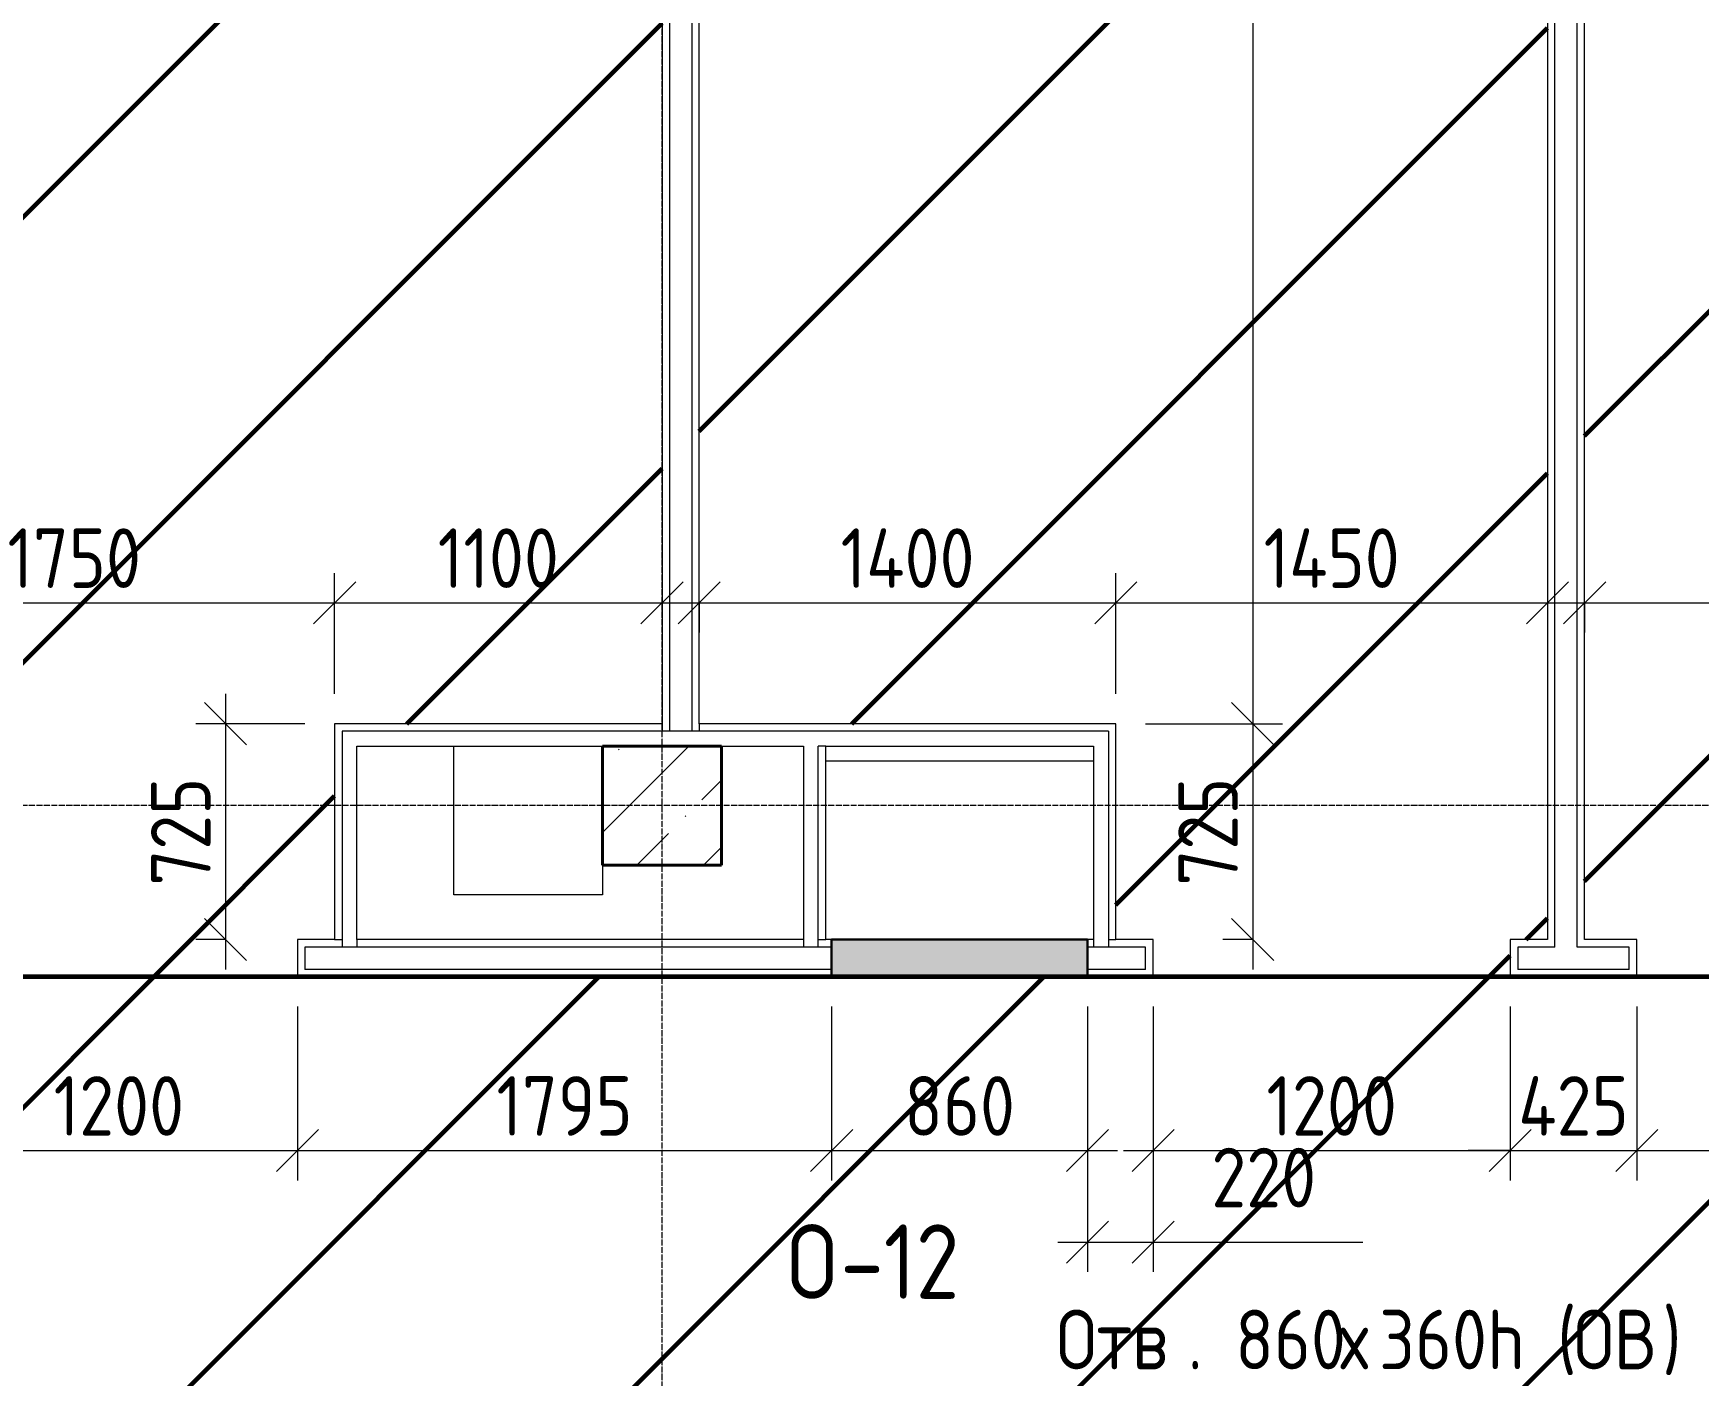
# Model space of a CAD drawing. Header units: millimetres. Extents: x -56773 to 323062, y -262288 to 76460.
# Drawn here: x 53497 to 59093, y -197138 to -192630 of the extents above; entities that cross this region are included whole.
import ezdxf

# ---------------------------------------------------------------- set-up
doc = ezdxf.new("R2010")
doc.units = ezdxf.units.MM
doc.linetypes.add('ADSK_Линия сетки', pattern=[25, 20, -2.5, 0, -2.5])
doc.linetypes.add('ADSK_Невидимые', pattern=[5, 3, -2])
for name, color, linetype, lineweight in [('1.1)Стяжка керамзит  2 этаж', 5, 'Continuous', 60), ('Марки', 7, 'Continuous', 20), ('Несущие колонны', 7, 'Continuous', 18), ('Обобщенные модели', 7, 'ADSK_Невидимые', 18), ('Оси', 7, 'Continuous', 9), ('Перекрытие', 7, 'Continuous', 18), ('Размеры', 7, 'Continuous', 9), ('Стены внутренние', 7, 'Continuous', 18), ('Стены штриховка', 7, 'Continuous', 9), ('Узлы', 7, 'Continuous', 18)]:
    doc.layers.add(name, color=color, linetype=linetype, lineweight=lineweight)
doc.styles.add('GOST Common_2', font='', dxfattribs={"width": 0.9, "height": 250})
doc.styles.add('GOST Common_3', font='', dxfattribs={"width": 0.9, "height": 200})
doc.styles.get('GOST Common_2').set_extended_font_data('GOST Common')
doc.styles.get('GOST Common_3').set_extended_font_data('GOST Common')
doc.dimstyles.new('ADSK_Основной_2_0', dxfattribs={"dimscale": 304.8, "dimtxt": 201.142999, "dimasz": 0.463911, "dimexe": 0.328084, "dimexo": 0.328084, "dimgap": 0.164042, "dimtad": 1, "dimdec": 3, "dimrnd": 0.001, "dimdsep": 46, "dimtxsty": 'GOST Common_3', "dimblk1": 'OBLIQUE', "dimblk2": 'OBLIQUE', "dimsah": 1, "dimcen": 0.09, "dimdle": 0.328084, "dimazin": 2, "dimtfac": 1, "dimtdec": 4, "dimtix": 1, "dimtmove": 0, "dimatfit": 3, "dimfxl": 1, "dimtvp": 1, "dimtolj": 1, "dimtzin": 0, "dimlwd": 20, "dimlwe": 20, "dimarcsym": 2})
doc.dimstyles.new('ADSK_Основной_2_0_1', dxfattribs={"dimscale": 304.8, "dimtxt": 201.142999, "dimasz": 0.463911, "dimexe": 0.328084, "dimexo": 0.328084, "dimgap": 0.164042, "dimtad": 1, "dimdec": 3, "dimrnd": 0.001, "dimdsep": 46, "dimtxsty": 'GOST Common_3', "dimblk1": 'OBLIQUE', "dimblk2": 'OBLIQUE', "dimsah": 1, "dimcen": 0.09, "dimdle": 0.328084, "dimazin": 2, "dimtfac": 1, "dimtdec": 4, "dimtix": 1, "dimtmove": 1, "dimatfit": 3, "dimfxl": 1, "dimtvp": 1, "dimtolj": 1, "dimtzin": 0, "dimlwd": 20, "dimlwe": 20, "dimarcsym": 2})
doc.dimstyles.new('ADSK_Основной_2_0_2', dxfattribs={"dimscale": 304.8, "dimtxt": 201.142999, "dimasz": 0.463911, "dimexe": 0.328084, "dimexo": 0.328084, "dimgap": 0.164042, "dimtad": 1, "dimdec": 3, "dimrnd": 0.001, "dimdsep": 46, "dimtxsty": 'GOST Common_3', "dimblk1": 'OBLIQUE', "dimblk2": 'OBLIQUE', "dimsah": 1, "dimcen": 0.09, "dimdle": 0.328084, "dimazin": 2, "dimtfac": 1, "dimtdec": 4, "dimtix": 1, "dimtmove": 0, "dimatfit": 3, "dimfxl": 1, "dimtvp": 1, "dimtolj": 1, "dimtzin": 0, "dimlwd": 20, "dimlwe": 20, "dimarcsym": 2})

# ---------------------------------------------------------------- blocks, each defined once
blk = doc.blocks.new('ADSK_КолоннаЖБ_Прямоугольная - 400x400 мм-1807143-Кладочный план 4-го этажа')
at = {"layer": 'Несущие колонны', "lineweight": 40}
for p, q in [((-200, 200), (200, 200)), ((-200, -200), (-200, 200)), ((200, 200), (200, -200)), ((200, -200), (-200, -200))]:
    blk.add_line(p, q, dxfattribs=at)
blk = doc.blocks.new('ADSK_ОбобщеннаяМодель_ОтверстиеПрямоугольное_вСтене - О-12_ОВ_в ГКЛ_860х360-4089083-Кладочный план 4-го этажа')
at = {"layer": 'Обобщенные модели'}
blk.add_hatch(color=256, dxfattribs=at).paths.add_polyline_path([(-309.7, 62.5), (-309.7, -62.5), (550.3, -62.5), (550.3, 62.5)])
at = {"layer": 'Узлы', "lineweight": 30}
for p, q in [((-309.7, -62.5), (-309.7, 62.5)), ((-309.7, 62.5), (550.3, 62.5)), ((550.3, 62.5), (550.3, -62.5)), ((550.3, -62.5), (-309.7, -62.5))]:
    blk.add_line(p, q, dxfattribs=at)
blk = doc.blocks.new('_Oblique')
at = {"color": 0, "linetype": 'ByBlock', "lineweight": -2}
blk.add_line((-0.5, -0.5), (0.5, 0.5), dxfattribs=at)
blk = doc.blocks.new('*D6035')
at = {"layer": 'Defpoints', "color": 0, "transparency": 16777216}
for p in [(53184.4, -195798.5), (54384.4, -195798.5), (54384.4, -196382.2)]:
    blk.add_point(p, dxfattribs=at)
at = {"layer": 'Размеры', "color": 0, "lineweight": 20, "transparency": 16777216}
for p, q in [((53184.4, -195898.5), (53184.4, -196482.2)), ((54384.4, -195898.5), (54384.4, -196482.2)), ((53084.4, -196382.2), (54484.4, -196382.2))]:
    blk.add_line(p, q, dxfattribs=at)
at = {"layer": 'Размеры', "color": 0, "lineweight": 20, "transparency": 16777216, "xscale": 141.4, "yscale": 141.4, "zscale": 141.4, "rotation": 180}
blk.add_blockref('_Oblique', (53184.4, -196382.2), dxfattribs=at)
at = {"layer": 'Размеры', "color": 0, "lineweight": 20, "transparency": 16777216, "xscale": 141.4, "yscale": 141.4, "zscale": 141.4}
blk.add_blockref('_Oblique', (54384.4, -196382.2), dxfattribs=at)
at = {"layer": 'Размеры', "color": 0, "lineweight": 9, "transparency": 16777216, "insert": (53784.4, -196232.2), "char_height": 200, "width": 560.473, "attachment_point": 5, "style": 'GOST Common_3'}
blk.add_mtext('\\A1;1200', dxfattribs=at)
blk = doc.blocks.new('*D6036')
at = {"layer": 'Defpoints', "color": 0, "transparency": 16777216}
for p in [(54384.4, -195798.5), (56179.4, -195798.5), (56179.4, -196382.2)]:
    blk.add_point(p, dxfattribs=at)
at = {"layer": 'Размеры', "color": 0, "lineweight": 20, "transparency": 16777216}
for p, q in [((54384.4, -195898.5), (54384.4, -196482.2)), ((56179.4, -195898.5), (56179.4, -196482.2)), ((54284.4, -196382.2), (56279.4, -196382.2))]:
    blk.add_line(p, q, dxfattribs=at)
at = {"layer": 'Размеры', "color": 0, "lineweight": 20, "transparency": 16777216, "xscale": 141.4, "yscale": 141.4, "zscale": 141.4, "rotation": 180}
blk.add_blockref('_Oblique', (54384.4, -196382.2), dxfattribs=at)
at = {"layer": 'Размеры', "color": 0, "lineweight": 20, "transparency": 16777216, "xscale": 141.4, "yscale": 141.4, "zscale": 141.4}
blk.add_blockref('_Oblique', (56179.4, -196382.2), dxfattribs=at)
at = {"layer": 'Размеры', "color": 0, "lineweight": 9, "transparency": 16777216, "insert": (55281.9, -196232.2), "char_height": 200, "width": 560.473, "attachment_point": 5, "style": 'GOST Common_3'}
blk.add_mtext('\\A1;1795', dxfattribs=at)
blk = doc.blocks.new('*D6037')
at = {"layer": 'Defpoints', "color": 0, "transparency": 16777216}
for p in [(56179.4, -195798.5), (57039.4, -195798.5), (57039.4, -196382.2)]:
    blk.add_point(p, dxfattribs=at)
at = {"layer": 'Размеры', "color": 0, "lineweight": 20, "transparency": 16777216}
for p, q in [((56179.4, -195898.5), (56179.4, -196482.2)), ((57039.4, -195898.5), (57039.4, -196482.2)), ((56079.4, -196382.2), (57139.4, -196382.2))]:
    blk.add_line(p, q, dxfattribs=at)
at = {"layer": 'Размеры', "color": 0, "lineweight": 20, "transparency": 16777216, "xscale": 141.4, "yscale": 141.4, "zscale": 141.4, "rotation": 180}
blk.add_blockref('_Oblique', (56179.4, -196382.2), dxfattribs=at)
at = {"layer": 'Размеры', "color": 0, "lineweight": 20, "transparency": 16777216, "xscale": 141.4, "yscale": 141.4, "zscale": 141.4}
blk.add_blockref('_Oblique', (57039.4, -196382.2), dxfattribs=at)
at = {"layer": 'Размеры', "color": 0, "lineweight": 9, "transparency": 16777216, "insert": (56609.4, -196232.2), "char_height": 200, "width": 454.106, "attachment_point": 5, "style": 'GOST Common_3'}
blk.add_mtext('\\A1;860', dxfattribs=at)
blk = doc.blocks.new('*D6038')
at = {"layer": 'Defpoints', "color": 0, "transparency": 16777216}
for p in [(57039.4, -195798.5), (57259.4, -195798.5), (57259.4, -196689.5)]:
    blk.add_point(p, dxfattribs=at)
at = {"layer": 'Размеры', "color": 0, "lineweight": 20, "transparency": 16777216}
for p, q in [((57039.4, -195898.5), (57039.4, -196789.5)), ((57259.4, -195898.5), (57259.4, -196789.5)), ((56939.4, -196689.5), (57259.4, -196689.5)), ((57259.4, -196689.5), (57963.6, -196689.5))]:
    blk.add_line(p, q, dxfattribs=at)
at = {"layer": 'Размеры', "color": 0, "lineweight": 20, "transparency": 16777216, "xscale": 141.4, "yscale": 141.4, "zscale": 141.4, "rotation": 180}
blk.add_blockref('_Oblique', (57039.4, -196689.5), dxfattribs=at)
at = {"layer": 'Размеры', "color": 0, "lineweight": 20, "transparency": 16777216, "xscale": 141.4, "yscale": 141.4, "zscale": 141.4}
blk.add_blockref('_Oblique', (57259.4, -196689.5), dxfattribs=at)
at = {"layer": 'Размеры', "color": 0, "lineweight": 9, "transparency": 16777216, "insert": (57455.1, -196372.8), "char_height": 200, "width": 454.106, "attachment_point": 1, "line_spacing_factor": 1.022761, "style": 'GOST Common_3'}
blk.add_mtext('\\A1;220', dxfattribs=at)
blk = doc.blocks.new('*D6039')
at = {"layer": 'Defpoints', "color": 0, "transparency": 16777216}
for p in [(57259.4, -195798.5), (58459.4, -195798.5), (58459.4, -196382.2)]:
    blk.add_point(p, dxfattribs=at)
at = {"layer": 'Размеры', "color": 0, "lineweight": 20, "transparency": 16777216}
for p, q in [((57259.4, -195898.5), (57259.4, -196482.2)), ((58459.4, -195898.5), (58459.4, -196482.2)), ((57159.4, -196382.2), (58559.4, -196382.2))]:
    blk.add_line(p, q, dxfattribs=at)
at = {"layer": 'Размеры', "color": 0, "lineweight": 20, "transparency": 16777216, "xscale": 141.4, "yscale": 141.4, "zscale": 141.4, "rotation": 180}
blk.add_blockref('_Oblique', (57259.4, -196382.2), dxfattribs=at)
at = {"layer": 'Размеры', "color": 0, "lineweight": 20, "transparency": 16777216, "xscale": 141.4, "yscale": 141.4, "zscale": 141.4}
blk.add_blockref('_Oblique', (58459.4, -196382.2), dxfattribs=at)
at = {"layer": 'Размеры', "color": 0, "lineweight": 9, "transparency": 16777216, "insert": (57859.4, -196232.2), "char_height": 200, "width": 560.473, "attachment_point": 5, "style": 'GOST Common_3'}
blk.add_mtext('\\A1;1200', dxfattribs=at)
blk = doc.blocks.new('*D6040')
at = {"layer": 'Defpoints', "color": 0, "transparency": 16777216}
for p in [(58459.4, -195798.5), (58884.4, -195798.5), (58884.4, -196382.2)]:
    blk.add_point(p, dxfattribs=at)
at = {"layer": 'Размеры', "color": 0, "lineweight": 20, "transparency": 16777216}
for p, q in [((58459.4, -195898.5), (58459.4, -196482.2)), ((58884.4, -195898.5), (58884.4, -196482.2)), ((58459.4, -196382.2), (58318, -196382.2)), ((58459.4, -196382.2), (58884.4, -196382.2)), ((58884.4, -196382.2), (59025.8, -196382.2))]:
    blk.add_line(p, q, dxfattribs=at)
at = {"layer": 'Размеры', "color": 0, "lineweight": 20, "transparency": 16777216, "xscale": 141.4, "yscale": 141.4, "zscale": 141.4}
blk.add_blockref('_Oblique', (58459.4, -196382.2), dxfattribs=at)
at = {"layer": 'Размеры', "color": 0, "lineweight": 20, "transparency": 16777216, "xscale": 141.4, "yscale": 141.4, "zscale": 141.4, "rotation": 180}
blk.add_blockref('_Oblique', (58884.4, -196382.2), dxfattribs=at)
at = {"layer": 'Размеры', "color": 0, "lineweight": 9, "transparency": 16777216, "insert": (58671.9, -196232.2), "char_height": 200, "width": 474.561, "attachment_point": 5, "style": 'GOST Common_3'}
blk.add_mtext('\\A1;425', dxfattribs=at)
blk = doc.blocks.new('*D6041')
at = {"layer": 'Defpoints', "color": 0, "transparency": 16777216}
for p in [(58884.4, -195798.5), (60084.4, -195798.5), (60084.4, -196382.2)]:
    blk.add_point(p, dxfattribs=at)
at = {"layer": 'Размеры', "color": 0, "lineweight": 20, "transparency": 16777216}
for p, q in [((58884.4, -195898.5), (58884.4, -196482.2)), ((60084.4, -195898.5), (60084.4, -196482.2)), ((58784.4, -196382.2), (60184.4, -196382.2))]:
    blk.add_line(p, q, dxfattribs=at)
at = {"layer": 'Размеры', "color": 0, "lineweight": 20, "transparency": 16777216, "xscale": 141.4, "yscale": 141.4, "zscale": 141.4, "rotation": 180}
blk.add_blockref('_Oblique', (58884.4, -196382.2), dxfattribs=at)
at = {"layer": 'Размеры', "color": 0, "lineweight": 20, "transparency": 16777216, "xscale": 141.4, "yscale": 141.4, "zscale": 141.4}
blk.add_blockref('_Oblique', (60084.4, -196382.2), dxfattribs=at)
at = {"layer": 'Размеры', "color": 0, "lineweight": 9, "transparency": 16777216, "insert": (59484.4, -196232.2), "char_height": 200, "width": 560.473, "attachment_point": 5, "style": 'GOST Common_3'}
blk.add_mtext('\\A1;1200', dxfattribs=at)
blk = doc.blocks.new('*D6259')
at = {"layer": 'Defpoints', "color": 0, "transparency": 16777216}
for p in [(52759.4, -194442.5), (54509.4, -194542.5), (54509.4, -194948.5)]:
    blk.add_point(p, dxfattribs=at)
at = {"layer": 'Размеры', "color": 0, "lineweight": 20, "transparency": 16777216}
for p, q in [((54509.4, -194848.5), (54509.4, -194442.5)), ((52659.4, -194542.5), (54609.4, -194542.5)), ((52759.4, -194542.5), (52759.4, -194642.5))]:
    blk.add_line(p, q, dxfattribs=at)
at = {"layer": 'Размеры', "color": 0, "lineweight": 20, "transparency": 16777216, "xscale": 141.4, "yscale": 141.4, "zscale": 141.4, "rotation": 180}
blk.add_blockref('_Oblique', (52759.4, -194542.5), dxfattribs=at)
at = {"layer": 'Размеры', "color": 0, "lineweight": 20, "transparency": 16777216, "xscale": 141.4, "yscale": 141.4, "zscale": 141.4}
blk.add_blockref('_Oblique', (54509.4, -194542.5), dxfattribs=at)
at = {"layer": 'Размеры', "color": 0, "lineweight": 9, "transparency": 16777216, "insert": (53634.4, -194392.5), "char_height": 200, "width": 560.473, "attachment_point": 5, "style": 'GOST Common_3'}
blk.add_mtext('\\A1;1750', dxfattribs=at)
blk = doc.blocks.new('*D6260')
at = {"layer": 'Defpoints', "color": 0, "transparency": 16777216}
for p in [(55609.4, -194442.5), (55609.4, -194542.5), (54509.4, -194948.5)]:
    blk.add_point(p, dxfattribs=at)
at = {"layer": 'Размеры', "color": 0, "lineweight": 20, "transparency": 16777216}
for p, q in [((54509.4, -194848.5), (54509.4, -194442.5)), ((54409.4, -194542.5), (55709.4, -194542.5)), ((55609.4, -194542.5), (55609.4, -194642.5))]:
    blk.add_line(p, q, dxfattribs=at)
at = {"layer": 'Размеры', "color": 0, "lineweight": 20, "transparency": 16777216, "xscale": 141.4, "yscale": 141.4, "zscale": 141.4, "rotation": 180}
blk.add_blockref('_Oblique', (54509.4, -194542.5), dxfattribs=at)
at = {"layer": 'Размеры', "color": 0, "lineweight": 20, "transparency": 16777216, "xscale": 141.4, "yscale": 141.4, "zscale": 141.4}
blk.add_blockref('_Oblique', (55609.4, -194542.5), dxfattribs=at)
at = {"layer": 'Размеры', "color": 0, "lineweight": 9, "transparency": 16777216, "insert": (55059.4, -194392.5), "char_height": 200, "width": 515.472, "attachment_point": 5, "style": 'GOST Common_3'}
blk.add_mtext('\\A1;1100', dxfattribs=at)
blk = doc.blocks.new('*D6261')
at = {"layer": 'Defpoints', "color": 0, "transparency": 16777216}
for p in [(55734.4, -194442.5), (57134.4, -194542.5), (57134.4, -194948.5)]:
    blk.add_point(p, dxfattribs=at)
at = {"layer": 'Размеры', "color": 0, "lineweight": 20, "transparency": 16777216}
for p, q in [((57134.4, -194848.5), (57134.4, -194442.5)), ((55634.4, -194542.5), (57234.4, -194542.5)), ((55734.4, -194542.5), (55734.4, -194642.5))]:
    blk.add_line(p, q, dxfattribs=at)
at = {"layer": 'Размеры', "color": 0, "lineweight": 20, "transparency": 16777216, "xscale": 141.4, "yscale": 141.4, "zscale": 141.4, "rotation": 180}
blk.add_blockref('_Oblique', (55734.4, -194542.5), dxfattribs=at)
at = {"layer": 'Размеры', "color": 0, "lineweight": 20, "transparency": 16777216, "xscale": 141.4, "yscale": 141.4, "zscale": 141.4}
blk.add_blockref('_Oblique', (57134.4, -194542.5), dxfattribs=at)
at = {"layer": 'Размеры', "color": 0, "lineweight": 9, "transparency": 16777216, "insert": (56434.4, -194392.5), "char_height": 200, "width": 580.928, "attachment_point": 5, "style": 'GOST Common_3'}
blk.add_mtext('\\A1;1400', dxfattribs=at)
blk = doc.blocks.new('*D6262')
at = {"layer": 'Defpoints', "color": 0, "transparency": 16777216}
for p in [(58584.4, -194442.5), (58584.4, -194542.5), (57134.4, -194948.5)]:
    blk.add_point(p, dxfattribs=at)
at = {"layer": 'Размеры', "color": 0, "lineweight": 20, "transparency": 16777216}
for p, q in [((57134.4, -194848.5), (57134.4, -194442.5)), ((57034.4, -194542.5), (58684.4, -194542.5)), ((58584.4, -194542.5), (58584.4, -194642.5))]:
    blk.add_line(p, q, dxfattribs=at)
at = {"layer": 'Размеры', "color": 0, "lineweight": 20, "transparency": 16777216, "xscale": 141.4, "yscale": 141.4, "zscale": 141.4, "rotation": 180}
blk.add_blockref('_Oblique', (57134.4, -194542.5), dxfattribs=at)
at = {"layer": 'Размеры', "color": 0, "lineweight": 20, "transparency": 16777216, "xscale": 141.4, "yscale": 141.4, "zscale": 141.4}
blk.add_blockref('_Oblique', (58584.4, -194542.5), dxfattribs=at)
at = {"layer": 'Размеры', "color": 0, "lineweight": 9, "transparency": 16777216, "insert": (57859.4, -194392.5), "char_height": 200, "width": 580.928, "attachment_point": 5, "style": 'GOST Common_3'}
blk.add_mtext('\\A1;1450', dxfattribs=at)
blk = doc.blocks.new('*D6263')
at = {"layer": 'Defpoints', "color": 0, "transparency": 16777216}
for p in [(58709.4, -194442.5), (60209.4, -194542.5), (60209.4, -194948.5)]:
    blk.add_point(p, dxfattribs=at)
at = {"layer": 'Размеры', "color": 0, "lineweight": 20, "transparency": 16777216}
for p, q in [((60209.4, -194848.5), (60209.4, -194442.5)), ((58609.4, -194542.5), (60309.4, -194542.5)), ((58709.4, -194542.5), (58709.4, -194642.5))]:
    blk.add_line(p, q, dxfattribs=at)
at = {"layer": 'Размеры', "color": 0, "lineweight": 20, "transparency": 16777216, "xscale": 141.4, "yscale": 141.4, "zscale": 141.4, "rotation": 180}
blk.add_blockref('_Oblique', (58709.4, -194542.5), dxfattribs=at)
at = {"layer": 'Размеры', "color": 0, "lineweight": 20, "transparency": 16777216, "xscale": 141.4, "yscale": 141.4, "zscale": 141.4}
blk.add_blockref('_Oblique', (60209.4, -194542.5), dxfattribs=at)
at = {"layer": 'Размеры', "color": 0, "lineweight": 9, "transparency": 16777216, "insert": (59459.4, -194392.5), "char_height": 200, "width": 560.473, "attachment_point": 5, "style": 'GOST Common_3'}
blk.add_mtext('\\A1;1500', dxfattribs=at)
blk = doc.blocks.new('*D6265')
at = {"layer": 'Defpoints', "color": 0, "transparency": 16777216}
for p in [(54509.4, -194948.5), (54142.5, -195673.5), (54242.5, -195673.5)]:
    blk.add_point(p, dxfattribs=at)
at = {"layer": 'Размеры', "color": 0, "lineweight": 20, "transparency": 16777216}
for p, q in [((54142.5, -194848.5), (54142.5, -195773.5)), ((54409.4, -194948.5), (54042.5, -194948.5)), ((54142.5, -195673.5), (54042.5, -195673.5))]:
    blk.add_line(p, q, dxfattribs=at)
at = {"layer": 'Размеры', "color": 0, "lineweight": 20, "transparency": 16777216, "xscale": 141.4, "yscale": 141.4, "zscale": 141.4}
for p, rotation in [((54142.5, -194948.5), 90), ((54142.5, -195673.5), 270)]:
    blk.add_blockref('_Oblique', p, dxfattribs=dict(at, rotation=rotation))
at = {"layer": 'Размеры', "color": 0, "lineweight": 9, "transparency": 16777216, "insert": (53992.5, -195311), "char_height": 200, "width": 454.106, "attachment_point": 5, "rotation": 90, "style": 'GOST Common_3'}
blk.add_mtext('\\A1;725', dxfattribs=at)
blk = doc.blocks.new('*D6267')
at = {"layer": 'Defpoints', "color": 0, "transparency": 16777216}
for p in [(55809.4, -189423.5), (57134.4, -194948.5), (57594, -194948.5)]:
    blk.add_point(p, dxfattribs=at)
at = {"layer": 'Размеры', "color": 0, "lineweight": 20, "transparency": 16777216}
for p, q in [((57594, -189323.5), (57594, -195048.5)), ((55909.4, -189423.5), (57694, -189423.5)), ((57234.4, -194948.5), (57694, -194948.5))]:
    blk.add_line(p, q, dxfattribs=at)
at = {"layer": 'Размеры', "color": 0, "lineweight": 20, "transparency": 16777216, "xscale": 141.4, "yscale": 141.4, "zscale": 141.4}
for p, rotation in [((57594, -189423.5), 90), ((57594, -194948.5), 270)]:
    blk.add_blockref('_Oblique', p, dxfattribs=dict(at, rotation=rotation))
at = {"layer": 'Размеры', "color": 0, "lineweight": 9, "transparency": 16777216, "insert": (57444, -192186), "char_height": 200, "width": 605.475, "attachment_point": 5, "rotation": 90, "style": 'GOST Common_3'}
blk.add_mtext('\\A1;5525', dxfattribs=at)
blk = doc.blocks.new('*D6268')
at = {"layer": 'Defpoints', "color": 0, "transparency": 16777216}
for p in [(57134.4, -194948.5), (57594, -195673.5), (57694, -195673.5)]:
    blk.add_point(p, dxfattribs=at)
at = {"layer": 'Размеры', "color": 0, "lineweight": 20, "transparency": 16777216}
for p, q in [((57594, -194848.5), (57594, -195773.5)), ((57234.4, -194948.5), (57694, -194948.5)), ((57594, -195673.5), (57494, -195673.5))]:
    blk.add_line(p, q, dxfattribs=at)
at = {"layer": 'Размеры', "color": 0, "lineweight": 20, "transparency": 16777216, "xscale": 141.4, "yscale": 141.4, "zscale": 141.4}
for p, rotation in [((57594, -194948.5), 90), ((57594, -195673.5), 270)]:
    blk.add_blockref('_Oblique', p, dxfattribs=dict(at, rotation=rotation))
at = {"layer": 'Размеры', "color": 0, "lineweight": 9, "transparency": 16777216, "insert": (57444, -195311), "char_height": 200, "width": 454.106, "attachment_point": 5, "rotation": 90, "style": 'GOST Common_3'}
blk.add_mtext('\\A1;725', dxfattribs=at)

msp = doc.modelspace()

# ---------------------------------------------------------------- hatches: boundary and pattern name
at = {"layer": '1.1)Стяжка керамзит  2 этаж', "transparency": 33554687}
h = msp.add_hatch(dxfattribs=at)
h.set_pattern_fill('ANSI31', color=5, scale=333)
h.paths.add_polyline_path([(55609.3615, -189423.4914), (55409.3615, -189423.4914), (55409.3615, -189273.4914), (54809.3615, -189273.4914), (53159.3615, -189273.4914), (52759.3615, -189273.4914), (52759.3615, -195673.4914), (53184.3615, -195673.4914), (53184.3615, -195798.4914), (54384.3615, -195798.4914), (54384.3615, -195673.4914), (54509.3615, -195673.4914), (54509.3615, -194948.4914), (55609.3615, -194948.4914)])
h = msp.add_hatch(dxfattribs=at)
h.set_pattern_fill('ANSI31', color=5, scale=333)
h.paths.add_polyline_path([(58584.3615, -189273.4914), (58009.3615, -189273.4914), (56359.3615, -189273.4914), (55809.3615, -189273.4914), (55809.3615, -189423.4914), (55734.3615, -189423.4914), (55734.3615, -194948.4914), (57134.3615, -194948.4914), (57134.3615, -195673.4914), (57259.3615, -195673.4914), (57259.3615, -195798.4914), (58459.3615, -195798.4914), (58459.3615, -195673.4914), (58584.3615, -195673.4914)])
h = msp.add_hatch(dxfattribs=at)
h.set_pattern_fill('ANSI31', color=5, scale=333)
h.paths.add_polyline_path([(61559.3615, -192773.4914), (61559.3615, -189423.4914), (61409.3615, -189423.4914), (61409.3615, -189273.4914), (60809.3615, -189273.4914), (59159.3615, -189273.4914), (58709.3615, -189273.4914), (58709.3615, -195673.4914), (58884.3615, -195673.4914), (58884.3615, -195798.4914), (60084.3615, -195798.4914), (60084.3615, -195673.4914), (60209.3615, -195673.4914), (60209.3615, -194948.4914), (61559.3615, -194948.4914), (61559.3615, -194423.4914)])
h = msp.add_hatch(dxfattribs=at)
h.set_pattern_fill('ANSI31', color=5, scale=333)
h.paths.add_polyline_path([(61559.3615, -195798.4914), (-9515.6385, -195798.4914), (-9515.6385, -199048.4914), (61559.3615, -199048.4914)])
h.paths.add_polyline_path([(26559.3615, -198473.4914), (26634.3615, -198473.4914), (26634.3615, -199023.4914), (26559.3615, -199023.4914)], flags=16)
h.paths.add_polyline_path([(26559.3615, -196373.4914), (26559.3615, -195823.4914), (26634.3615, -195823.4914), (26634.3615, -196373.4914)], flags=16)
h.paths.add_polyline_path([(41109.3615, -196023.4914), (41109.3615, -195898.4914), (42009.3615, -195898.4914), (42009.3615, -196023.4914)], flags=16)
h.paths.add_polyline_path([(45809.3615, -196023.4914), (45809.3615, -195898.4914), (46809.3615, -195898.4914), (46809.3615, -196023.4914)], flags=16)
h.paths.add_polyline_path([(48659.3615, -195923.4914), (48659.3615, -195898.4914), (49409.3615, -195898.4914), (49409.3615, -195923.4914)], flags=16)
h.paths.add_polyline_path([(41734.3615, -193523.4914), (39734.3615, -193523.4914), (39734.3615, -195023.4914), (40009.3615, -195023.4914), (40034.3615, -195023.4914), (40034.3615, -195798.4914), (41734.3615, -195798.4914)], flags=0)
at = {"layer": 'Несущие колонны', "lineweight": 9}
h = msp.add_hatch(dxfattribs=at)
h.set_pattern_fill('FP_1', color=256, style=0, pattern_type=2)
h.set_pattern_definition([(45, (9.36, -198628.46), (-224.5064, 224.5064), []), (45, (233.87, -198628.46), (-224.5064, 224.5064), [396.875, -79.375, 3.353, -76.022])])
h.paths.add_polyline_path([(55409.3615, -195423.4914), (55809.3615, -195423.4914), (55809.3615, -195023.4914), (55409.3615, -195023.4914), (55409.3615, -195092.7203)])

# ---------------------------------------------------------------- linework, layer by layer
at = {"layer": '1.1)Стяжка керамзит  2 этаж'}
msp.add_lwpolyline([(61559.3615, -195798.4914), (-9515.6385, -195798.4914), (-9515.6385, -199048.4914), (61559.3615, -199048.4914)], close=True, dxfattribs=at)
at = {"layer": 'Несущие колонны', "lineweight": 9}
for p, q in [((55809.3615, -195023.4914), (55409.3615, -195023.4914)), ((55409.3615, -195023.4914), (55409.3615, -195423.4914)), ((55809.3615, -195423.4914), (55809.3615, -195023.4914)), ((55409.3615, -195423.4914), (55809.3615, -195423.4914))]:
    msp.add_line(p, q, dxfattribs=at)
at = {"layer": 'Оси', "linetype": 'ADSK_Линия сетки', "lineweight": 5}
for p, q in [((55609.3615, -209602.3427), (55609.3615, -188601.0153)), ((62563.3938, -195223.4914), (-25230.7352, -195223.4914))]:
    msp.add_line(p, q, dxfattribs=at)
at = {"layer": 'Перекрытие'}
for p, q in [((54909.3615, -195523.4914), (54909.3615, -195023.4914)), ((56159.3615, -195073.4914), (57059.3615, -195073.4914)), ((55409.3615, -195423.4914), (55409.3615, -195523.4914)), ((55409.3615, -195523.4914), (54909.3615, -195523.4914))]:
    msp.add_line(p, q, dxfattribs=at)
at = {"layer": 'Стены внутренние', "lineweight": 5}
for p, q in [((58584.3615, -189273.4914), (58584.3615, -195673.4914)), ((58709.3615, -195673.4914), (58709.3615, -189273.4914)), ((55609.3615, -189423.4914), (55609.3615, -194948.4914)), ((55734.3615, -194948.4914), (55734.3615, -189423.4914)), ((55609.3615, -194948.4914), (54509.3615, -194948.4914)), ((54509.3615, -194948.4914), (54509.3615, -195673.4914)), ((57134.3615, -194948.4914), (55734.3615, -194948.4914)), ((57134.3615, -195673.4914), (57134.3615, -194948.4914)), ((54584.3615, -195023.4914), (56084.3615, -195023.4914)), ((54584.3615, -195673.4914), (54584.3615, -195023.4914)), ((56084.3615, -195023.4914), (56084.3615, -195673.4914)), ((56159.3615, -195673.4914), (56159.3615, -195023.4914)), ((56159.3615, -195023.4914), (57059.3615, -195023.4914)), ((57059.3615, -195023.4914), (57059.3615, -195673.4914)), ((54509.3615, -195673.4914), (54384.3615, -195673.4914)), ((54384.3615, -195673.4914), (54384.3615, -195798.4914)), ((56084.3615, -195673.4914), (54584.3615, -195673.4914)), ((56179.3615, -195673.4914), (56159.3615, -195673.4914)), ((57059.3615, -195673.4914), (57039.3615, -195673.4914)), ((57259.3615, -195673.4914), (57134.3615, -195673.4914)), ((57259.3615, -195798.4914), (57259.3615, -195673.4914)), ((58584.3615, -195673.4914), (58459.3615, -195673.4914)), ((58459.3615, -195673.4914), (58459.3615, -195798.4914)), ((58884.3615, -195673.4914), (58709.3615, -195673.4914)), ((58884.3615, -195798.4914), (58884.3615, -195673.4914)), ((54384.3615, -195798.4914), (56179.3615, -195798.4914)), ((57039.3615, -195798.4914), (57259.3615, -195798.4914)), ((58459.3615, -195798.4914), (58884.3615, -195798.4914))]:
    msp.add_line(p, q, dxfattribs=at)
at = {"layer": 'Стены штриховка', "lineweight": 9}
for p, q in [((58609.3615, -195698.4914), (58609.3615, -189273.4914)), ((58684.3615, -195698.4914), (58684.3615, -189273.4914)), ((55634.3615, -189448.4914), (55634.3615, -194973.4914)), ((55709.3615, -189448.4914), (55709.3615, -194973.4914)), ((55609.3615, -194948.4914), (55609.3615, -194973.4914)), ((55734.3615, -194948.4914), (55734.3615, -194973.4914)), ((54534.3615, -194973.4914), (54534.3615, -195698.4914)), ((57109.3615, -194973.4914), (54534.3615, -194973.4914)), ((57109.3615, -194973.4914), (57109.3615, -195698.4914)), ((56134.3615, -195698.4914), (56134.3615, -195023.4914)), ((56159.3615, -195023.4914), (56134.3615, -195023.4914)), ((54509.3615, -195673.4914), (54534.3615, -195673.4914)), ((54584.3615, -195673.4914), (54584.3615, -195698.4914)), ((56084.3615, -195673.4914), (56084.3615, -195698.4914)), ((56134.3615, -195673.4914), (56159.3615, -195673.4914)), ((57059.3615, -195673.4914), (57059.3615, -195698.4914)), ((57109.3615, -195673.4914), (57134.3615, -195673.4914)), ((56179.3615, -195698.4914), (54409.3615, -195698.4914)), ((54409.3615, -195698.4914), (54409.3615, -195773.4914)), ((57234.3615, -195698.4914), (57039.3615, -195698.4914)), ((57234.3615, -195773.4914), (57234.3615, -195698.4914)), ((58609.3615, -195698.4914), (58484.3615, -195698.4914)), ((58484.3615, -195698.4914), (58484.3615, -195773.4914)), ((58859.3615, -195698.4914), (58684.3615, -195698.4914)), ((58859.3615, -195773.4914), (58859.3615, -195698.4914)), ((56179.3615, -195773.4914), (54409.3615, -195773.4914)), ((57234.3615, -195773.4914), (57039.3615, -195773.4914)), ((58859.3615, -195773.4914), (58484.3615, -195773.4914))]:
    msp.add_line(p, q, dxfattribs=at)

# ---------------------------------------------------------------- block references
at = {"layer": 'Несущие колонны', "lineweight": 9, "rotation": 89.9999999999999}
msp.add_blockref('ADSK_КолоннаЖБ_Прямоугольная - 400x400 мм-1807143-Кладочный план 4-го этажа', (55609.3615, -195223.4914), dxfattribs=at)
at = {"layer": 'Обобщенные модели', "color": 7, "true_color": 0xffffff, "rotation": 180}
msp.add_blockref('ADSK_ОбобщеннаяМодель_ОтверстиеПрямоугольное_вСтене - О-12_ОВ_в ГКЛ_860х360-4089083-Кладочный план 4-го этажа', (56729.6634, -195735.9914), dxfattribs=at)

# ---------------------------------------------------------------- texts
at = {"layer": 'Марки', "lineweight": 9, "attachment_point": 1}
for s, insert, char_height, width, style in [('\\fGOST Common|b0|i0|c204|p34|;\\W.9;О', (56029.7615, -196630.0775), 250, 216.455625, 'GOST Common_2'), ('-12', (56208.3553, -196630.0775), 250, 526.708687, 'GOST Common_2'), ('360h (', (58018.5971, -196916.6666), 200, 793.670625, 'GOST Common_3'), ('\\fGOST Common|b0|i0|c204|p34|;\\W.9;)', (58971.0971, -196916.6666), 200, 86.58225, 'GOST Common_3'), ('Отв', (56935.1283, -196916.6666), 200, 533.923875, 'GOST Common_3'), ('. 860', (57375.6596, -196916.6666), 200, 620.506125, 'GOST Common_3'), ('ОВ', (58673.4408, -196916.6666), 200, 360.759375, 'GOST Common_3'), ('\\fGOST Common|b0|i0|c204|p34|;\\W.9;х', (57887.6283, -196916.6666), 200, 158.734125, 'GOST Common_3')]:
    msp.add_mtext(s, dxfattribs=dict(at, insert=insert, char_height=char_height, width=width, style=style))

# ---------------------------------------------------------------- dimensions: what is measured, and where the dimension line sits
at = {"layer": 'Размеры', "lineweight": 9}
for base, p1, p2, override, picture, middle in [((57593.9942, -194948.4914), (55809.3615, -189423.4914), (57134.3615, -194948.4914), {"dimpost": '<>', "dimfxl": 5681.659089}, '*D6267', (57443.9942, -192185.9914)), ((54142.5473, -195673.4914), (54509.3615, -194948.4914), (54242.5322, -195673.4914), {"dimpost": '<>', "dimfxl": 772.543125}, '*D6265', (53992.5473, -195310.9914)), ((57593.9942, -195673.4914), (57134.3615, -194948.4914), (57693.9791, -195673.4914), {"dimpost": '<>', "dimfxl": 915.858551}, '*D6268', (57443.9942, -195310.9914))]:
    dim = msp.add_linear_dim(base=base, p1=p1, p2=p2, angle=90, dimstyle='ADSK_Основной_2_0_2', override=override, dxfattribs=at)
    dim.commit()
    dim.dimension.update_dxf_attribs({"geometry": picture, "text_midpoint": middle})
for base, p1, p2, dimstyle, override, picture, middle in [((54509.3615, -194542.4782), (52759.3615, -194442.4933), (54509.3615, -194948.4914), 'ADSK_Основной_2_0_2', {"dimpost": '<>', "dimfxl": 1821.684397}, '*D6259', (53634.3615, -194392.4782)), ((55609.3615, -194542.4782), (54509.3615, -194948.4914), (55609.3615, -194442.4933), 'ADSK_Основной_2_0_2', {"dimpost": '<>', "dimfxl": 1210.798927}, '*D6260', (55059.3615, -194392.4782)), ((57134.3615, -194542.4782), (55734.3615, -194442.4933), (57134.3615, -194948.4914), 'ADSK_Основной_2_0_2', {"dimpost": '<>', "dimfxl": 1488.634959}, '*D6261', (56434.3615, -194392.4782)), ((58584.3615, -194542.4782), (57134.3615, -194948.4914), (58584.3615, -194442.4933), 'ADSK_Основной_2_0_2', {"dimpost": '<>', "dimfxl": 1535.751947}, '*D6262', (57859.3615, -194392.4782)), ((60209.3615, -194542.4782), (58709.3615, -194442.4933), (60209.3615, -194948.4914), 'ADSK_Основной_2_0_2', {"dimpost": '<>', "dimfxl": 1583.045812}, '*D6263', (59459.3615, -194392.4782)), ((54384.3615, -196382.2452), (53184.3615, -195798.4914), (54384.3615, -195798.4914), 'ADSK_Основной_2_0_1', {"dimpost": '<>', "dimfxl": 1200}, '*D6035', (53784.3615, -196232.2452)), ((56179.3615, -196382.2452), (54384.3615, -195798.4914), (56179.3615, -195798.4914), 'ADSK_Основной_2_0_1', {"dimpost": '<>', "dimfxl": 1795}, '*D6036', (55281.8615, -196232.2452)), ((57039.3615, -196382.2452), (56179.3615, -195798.4914), (57039.3615, -195798.4914), 'ADSK_Основной_2_0_1', {"dimpost": '<>', "dimfxl": 860}, '*D6037', (56609.3615, -196232.2452)), ((58459.3615, -196382.2452), (57259.3615, -195798.4914), (58459.3615, -195798.4914), 'ADSK_Основной_2_0_1', {"dimpost": '<>', "dimfxl": 1200}, '*D6039', (57859.3615, -196232.2452)), ((58884.3615, -196382.2452), (58459.3615, -195798.4914), (58884.3615, -195798.4914), 'ADSK_Основной_2_0_1', {"dimpost": '<>', "dimfxl": 425}, '*D6040', (58671.8615, -196232.2452)), ((60084.3615, -196382.2452), (58884.3615, -195798.4914), (60084.3615, -195798.4914), 'ADSK_Основной_2_0_1', {"dimpost": '<>', "dimfxl": 1200}, '*D6041', (59484.3615, -196232.2452))]:
    dim = msp.add_linear_dim(base=base, p1=p1, p2=p2, dimstyle=dimstyle, override=override, dxfattribs=at)
    dim.commit()
    dim.dimension.update_dxf_attribs({"geometry": picture, "text_midpoint": middle})
dim = msp.add_linear_dim(base=(57259.3615, -196689.5066), p1=(57039.3615, -195798.4914), p2=(57259.3615, -195798.4914), dimstyle='ADSK_Основной_2_0', override={"dimpost": '<>', "dimfxl": 220}, dxfattribs=at)
dim.commit()
dim.dimension.update_dxf_attribs({"geometry": '*D6038', "text_midpoint": (57682.1901, -196689.5066), "dimtype": 160})

doc.saveas('drawing.dxf')
